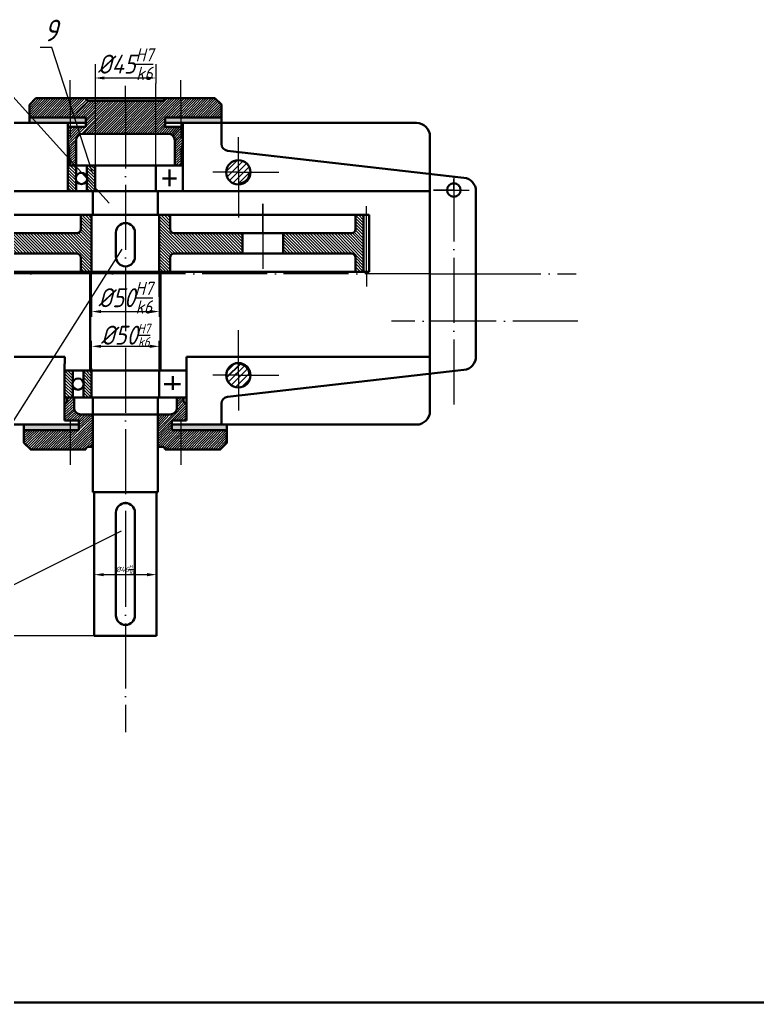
# Model space of a CAD drawing. Header units: millimetres. Extents: x 107 to 26453910, y 61 to 76684600.
# Drawn here: x 26452171.3 to 26452444.2, y 76683537.5 to 76683900.7 of the extents above; entities that cross this region are included whole.
import ezdxf

# ---------------------------------------------------------------- set-up
doc = ezdxf.new("R2010")
doc.units = ezdxf.units.MM
doc.linetypes.add('ACAD_ISO03W100', pattern=[30, 12, -18])
doc.linetypes.add('ACAD_ISO04W100', pattern=[30, 24, -3, 0, -3])
doc.layers.add('尺寸标注', color=100, linetype='Continuous', plot=False)
for name, color, linetype in [('点画线', 20, 'ACAD_ISO04W100'), ('细实线', 90, 'Continuous'), ('虚线', 41, 'ACAD_ISO03W100')]:
    doc.layers.add(name, color=color, linetype=linetype)
doc.layers.add('粗实线', color=7, linetype='Continuous', lineweight=50, plot=False)
doc.layers.add('细实线白', color=7, linetype='Continuous', lineweight=25)
doc.styles.add('工程字', font='gbeitc.shx', dxfattribs={"height": 8, "bigfont": 'gbcbig.shx'})
doc.dimstyles.new('ISO-25', dxfattribs={"dimtxt": 3.5, "dimasz": 3.5, "dimexe": 2, "dimexo": 0.625, "dimtad": 1, "dimlfac": 2, "dimdsep": 46, "dimtxsty": '工程字', "dimcen": 2.5, "dimadec": 0, "dimazin": 0, "dimtfac": 1, "dimtmove": 0, "dimatfit": 2, "dimfxl": 1, "dimtolj": 1, "dimarcsym": 0})
doc.dimstyles.new('带直径符号的标注样式', dxfattribs={"dimtxt": 3.5, "dimasz": 3.5, "dimexe": 2, "dimexo": 0.625, "dimtad": 1, "dimlfac": 2, "dimdsep": 46, "dimtxsty": '工程字', "dimcen": 2.5, "dimadec": 0, "dimazin": 0, "dimtfac": 1, "dimtmove": 0, "dimatfit": 2, "dimfxl": 1, "dimtolj": 1, "dimarcsym": 0})
pattern_1 = [(135, (13225203.3251, 38341885.0348), (-0.561266007567, -0.561266007567), [])]
pattern_2 = [(45, (0, 0), (-0.4490128060535, 0.4490128060535), [])]
pattern_3 = [(45, (0, 0), (-1.122532015134, 1.122532015134), [])]

# ---------------------------------------------------------------- blocks, each defined once
blk = doc.blocks.new('*D6')
at = {"layer": 'Defpoints', "color": 0, "lineweight": 25, "transparency": 16777216}
for p in [(26452210.35, 76683806.75), (26451885.33, 76683673), (26452210.35, 76683673)]:
    blk.add_point(p, dxfattribs=at)
at = {"layer": '细实线', "color": 0, "lineweight": -2, "transparency": 16777216}
for p, q in [((26452209.73, 76683806.75), (26451883.33, 76683806.75)), ((26451885.33, 76683803.25), (26451885.33, 76683676.5)), ((26452209.73, 76683673), (26451883.33, 76683673))]:
    blk.add_line(p, q, dxfattribs=at)
at = {"layer": '细实线', "color": 0, "lineweight": 25, "transparency": 16777216}
for points in [[(26451884.75, 76683803.25), (26451885.91, 76683803.25), (26451885.33, 76683806.75)], [(26451884.75, 76683676.5), (26451885.91, 76683676.5), (26451885.33, 76683673)]]:
    blk.add_solid(points, dxfattribs=at)
at = {"layer": '细实线', "color": 0, "lineweight": 25, "transparency": 16777216, "insert": (26451882.96, 76683739.88), "char_height": 3.5, "attachment_point": 5, "rotation": 90, "style": '工程字'}
blk.add_mtext('\\A1;267.5', dxfattribs=at)
blk = doc.blocks.new('*D14')
at = {"layer": 'Defpoints', "color": 0, "lineweight": 25, "transparency": 16777216}
for p in [(26452199.1, 76683884.82), (26452221.6, 76683884.82), (26452221.6, 76683879.11)]:
    blk.add_point(p, dxfattribs=at)
at = {"layer": '细实线', "color": 0, "lineweight": -2, "transparency": 16777216}
for p, q in [((26452199.1, 76683884.2), (26452199.1, 76683877.11)), ((26452221.6, 76683884.2), (26452221.6, 76683877.11)), ((26452202.6, 76683879.11), (26452218.1, 76683879.11))]:
    blk.add_line(p, q, dxfattribs=at)
at = {"layer": '细实线', "color": 0, "lineweight": 25, "transparency": 16777216}
for points in [[(26452202.6, 76683879.7), (26452202.6, 76683878.53), (26452199.1, 76683879.11)], [(26452218.1, 76683879.7), (26452218.1, 76683878.53), (26452221.6, 76683879.11)]]:
    blk.add_solid(points, dxfattribs=at)
at = {"layer": '细实线', "color": 0, "lineweight": 25, "transparency": 16777216, "insert": (26452210.35, 76683884.23), "char_height": 3.5, "attachment_point": 5, "style": '工程字'}
blk.add_mtext('\\A1;{\\H2x;%%C45\\H0.7x;\\SH7/k6;}', dxfattribs=at)
blk = doc.blocks.new('*D15')
at = {"layer": 'Defpoints', "color": 0, "lineweight": 25, "transparency": 16777216}
for p in [(26452197.85, 76683798.88), (26452222.85, 76683798.88), (26452222.85, 76683792.79)]:
    blk.add_point(p, dxfattribs=at)
at = {"layer": '细实线', "color": 0, "lineweight": -2, "transparency": 16777216}
for p, q in [((26452197.85, 76683798.25), (26452197.85, 76683790.79)), ((26452222.85, 76683798.25), (26452222.85, 76683790.79)), ((26452201.35, 76683792.79), (26452219.35, 76683792.79))]:
    blk.add_line(p, q, dxfattribs=at)
at = {"layer": '细实线', "color": 0, "lineweight": 25, "transparency": 16777216}
for points in [[(26452201.35, 76683793.38), (26452201.35, 76683792.21), (26452197.85, 76683792.79)], [(26452219.35, 76683793.38), (26452219.35, 76683792.21), (26452222.85, 76683792.79)]]:
    blk.add_solid(points, dxfattribs=at)
at = {"layer": '细实线', "color": 0, "lineweight": 25, "transparency": 16777216, "insert": (26452210.35, 76683797.91), "char_height": 3.5, "attachment_point": 5, "style": '工程字'}
blk.add_mtext('\\A1;{\\H2x;%%C50\\H0.7x;\\SH7/k6;}', dxfattribs=at)
blk = doc.blocks.new('*D16')
at = {"layer": 'Defpoints', "color": 0, "lineweight": 25, "transparency": 16777216}
for p in [(26452198.85, 76683726), (26452221.85, 76683726), (26452221.85, 76683695.56)]:
    blk.add_point(p, dxfattribs=at)
at = {"layer": '细实线', "color": 0, "lineweight": -2, "transparency": 16777216}
for p, q in [((26452198.85, 76683725.38), (26452198.85, 76683693.56)), ((26452221.85, 76683725.38), (26452221.85, 76683693.56)), ((26452202.35, 76683695.56), (26452218.35, 76683695.56))]:
    blk.add_line(p, q, dxfattribs=at)
at = {"layer": '细实线', "color": 0, "lineweight": 25, "transparency": 16777216}
for points in [[(26452202.35, 76683696.14), (26452202.35, 76683694.97), (26452198.85, 76683695.56)], [(26452218.35, 76683696.14), (26452218.35, 76683694.97), (26452221.85, 76683695.56)]]:
    blk.add_solid(points, dxfattribs=at)
at = {"layer": '细实线', "color": 0, "lineweight": 25, "transparency": 16777216, "insert": (26452210.35, 76683697.47), "char_height": 3.5, "attachment_point": 5, "style": '工程字'}
blk.add_mtext('\\A1;{\\H0.57143x;%%C46\\H0.7x;\\SH7/k6;}', dxfattribs=at)
blk = doc.blocks.new('*D20')
at = {"layer": 'Defpoints', "color": 0, "lineweight": 25, "transparency": 16777216}
for p in [(26452222.85, 76683779.94), (26452197.85, 76683771), (26452222.85, 76683771)]:
    blk.add_point(p, dxfattribs=at)
at = {"layer": '尺寸标注', "color": 0, "lineweight": -2, "transparency": 16777216}
for p, q in [((26452197.85, 76683771.63), (26452197.85, 76683781.94)), ((26452222.85, 76683771.63), (26452222.85, 76683781.94)), ((26452201.35, 76683779.94), (26452219.35, 76683779.94))]:
    blk.add_line(p, q, dxfattribs=at)
at = {"layer": '尺寸标注', "color": 0, "lineweight": 25, "transparency": 16777216}
for points in [[(26452201.35, 76683780.52), (26452201.35, 76683779.35), (26452197.85, 76683779.94)], [(26452219.35, 76683780.52), (26452219.35, 76683779.35), (26452222.85, 76683779.94)]]:
    blk.add_solid(points, dxfattribs=at)
at = {"layer": '尺寸标注', "color": 0, "lineweight": 25, "transparency": 16777216, "insert": (26452210.35, 76683784.06), "char_height": 3.5, "width": 10.0417, "attachment_point": 5, "style": '工程字'}
blk.add_mtext('\\A1;{\\H2x;%%C50}\\SH7/k6;', dxfattribs=at)

msp = doc.modelspace()

# ---------------------------------------------------------------- hatches: boundary and pattern name
at = {"layer": '粗实线', "lineweight": 50}
h = msp.add_hatch(color=256, dxfattribs=at)
h.set_gradient(color1=(255, 255, 255), color2=(0, 0, 0))
h.paths.add_polyline_path([(26452085.0271, 76683862.5005), (26452085.0271, 76683864.5005), (26452082.5271, 76683864.5005), (26452065.8503, 76683864.5005), (26452065.8503, 76683862.5005)])
h.paths.add_polyline_path([(26452126.8503, 76683862.5005), (26452126.8503, 76683864.5005), (26452107.6735, 76683864.5005), (26452107.6735, 76683862.5005)])
h.paths.add_polyline_path([(26452195.6695, 76683862.5005), (26452195.6695, 76683864.5005), (26452189.1003, 76683864.5005), (26452174.8503, 76683864.5005), (26452174.8503, 76683862.5005)])
h.paths.add_polyline_path([(26452245.8503, 76683862.5005), (26452245.8503, 76683864.5005), (26452225.0311, 76683864.5005), (26452225.0311, 76683862.5005)])
h.paths.add_polyline_path([(26452011.8503, 76683862.5005), (26452011.8503, 76683864.5005), (26452009.3503, 76683864.5005), (26451993.1503, 76683864.5005), (26451993.1503, 76683862.5005)])
h.paths.add_polyline_path([(26452031.1794, 76683864.5005), (26452031.1794, 76683862.5005), (26452050.5003, 76683862.5005), (26452050.5003, 76683864.5005)])
h.paths.add_polyline_path([(26452011.8503, 76683749.0005), (26452011.8503, 76683751.0005), (26451993.1503, 76683751.0005), (26451993.1503, 76683749.0005)])
h.paths.add_polyline_path([(26452031.1794, 76683751.0005), (26452031.1794, 76683749.0005), (26452033.6794, 76683749.0005), (26452034.3503, 76683749.0005), (26452050.5003, 76683749.0005), (26452050.5003, 76683751.0005)])
h.paths.add_polyline_path([(26452085.0271, 76683749.0005), (26452085.0271, 76683751.0005), (26452065.8503, 76683751.0005), (26452065.8503, 76683749.0005)])
h.paths.add_polyline_path([(26452126.8503, 76683749.0005), (26452126.8503, 76683751.0005), (26452107.6735, 76683751.0005), (26452107.6735, 76683749.0005)])
h = msp.add_hatch(color=256, dxfattribs=at)
h.set_gradient(color1=(255, 255, 255), tint=1)
h.paths.add_polyline_path([(26452193.1695, 76683749.0005), (26452193.1695, 76683751.0005), (26452172.8503, 76683751.0005), (26452172.8503, 76683749.0005)])
h.paths.add_polyline_path([(26452247.8503, 76683749.0005), (26452247.8503, 76683751.0005), (26452227.5311, 76683751.0005), (26452227.5311, 76683749.0005)])
at = {"layer": '细实线白', "lineweight": 25}
h = msp.add_hatch(dxfattribs=at)
h.set_pattern_fill('ANSI31', color=256, scale=0.2, style=0)
h.set_pattern_definition(pattern_2)
h.paths.add_polyline_path([(26452210.3503, 76683869.7005), (26452210.3503, 76683870.7005), (26452196.6695, 76683870.7005, -0.41421356), (26452195.6695, 76683871.7005), (26452193.1695, 76683871.7005), (26452177.2982, 76683871.7005), (26452174.8503, 76683869.2526), (26452174.8503, 76683864.5005), (26452195.6695, 76683864.5005), (26452195.6695, 76683862.5005), (26452195.6695, 76683861.0005), (26452189.1003, 76683861.0005), (26452189.1003, 76683855.0005), (26452189.6003, 76683852.1649), (26452189.6003, 76683846.7505), (26452192.1003, 76683846.7505), (26452192.1003, 76683856.0005, -0.41421356), (26452194.6003, 76683858.5005), (26452210.3503, 76683858.5005)])
h.paths.add_polyline_path([(26452225.0311, 76683864.5005), (26452227.5311, 76683864.5005), (26452231.6003, 76683864.5005), (26452245.8503, 76683864.5005), (26452245.8503, 76683869.2559), (26452243.4056, 76683871.7005), (26452225.0311, 76683871.7005, -0.41421356), (26452224.0311, 76683870.7005), (26452210.3503, 76683870.7005), (26452210.3503, 76683869.7005), (26452210.3503, 76683858.5005), (26452226.1003, 76683858.5005, -0.41421356), (26452228.6003, 76683856.0005), (26452228.6003, 76683855.8886), (26452228.6003, 76683846.7505), (26452231.1003, 76683846.7505), (26452231.1003, 76683852.1649), (26452231.6003, 76683855.0005), (26452231.6003, 76683861.0005), (26452225.0311, 76683861.0005), (26452225.0311, 76683862.5005)])
h = msp.add_hatch(dxfattribs=at)
h.set_pattern_fill('ANSI31', color=256, scale=0.5)
h.set_pattern_definition(pattern_3)
h.paths.add_polyline_path([(26452252.0749, 76683848.2505, 0.41421356), (26452248.0749, 76683844.2505), (26452252.0749, 76683844.2505)], flags=17)
h.paths.add_polyline_path([(26452252.0749, 76683848.2505), (26452252.0749, 76683844.2505), (26452256.0749, 76683844.2505, 0.41421356)], flags=17)
h.paths.add_polyline_path([(26452252.0749, 76683844.2505), (26452248.0749, 76683844.2505, 0.41421356), (26452252.0749, 76683840.2505)], flags=17)
h.paths.add_polyline_path([(26452256.0749, 76683844.2505), (26452252.0749, 76683844.2505), (26452252.0749, 76683840.2505, 0.41421356)], flags=17)
h.paths.add_polyline_path([(26452252.0749, 76683848.7505), (26452252.0749, 76683848.2505, -0.41421356), (26452256.0749, 76683844.2505), (26452256.5749, 76683844.2505, 0.41421356)])
h.paths.add_polyline_path([(26452252.0749, 76683848.2505), (26452252.0749, 76683848.7505, 0.41421356), (26452247.5749, 76683844.2505), (26452248.0749, 76683844.2505, -0.41421356)])
h.paths.add_polyline_path([(26452248.0749, 76683844.2505), (26452247.5749, 76683844.2505, 0.41421356), (26452252.0749, 76683839.7505), (26452252.0749, 76683840.2505, -0.41421356)])
h.paths.add_polyline_path([(26452256.5749, 76683844.2505), (26452256.0749, 76683844.2505, -0.41421356), (26452252.0749, 76683840.2505), (26452252.0749, 76683839.7505, 0.41421356)])
h = msp.add_hatch(dxfattribs=at)
h.set_pattern_fill('ANSI31', color=256, scale=0.25, angle=90, style=0)
h.set_pattern_definition([(135, (13225203.3251, 38341888.7848), (-0.561266007567, -0.561266007567), [])])
h.paths.add_polyline_path([(26452192.1003, 76683842.6408), (26452192.1003, 76683846.7505), (26452189.1003, 76683846.7505), (26452189.1003, 76683837.2505), (26452192.1003, 76683837.2505), (26452192.1003, 76683841.3602, -0.07761646), (26452192.0003, 76683842.0005, -0.07761646)])
h.paths.add_polyline_path([(26452199.1003, 76683846.7505), (26452196.1003, 76683846.7505), (26452196.1003, 76683842.6408, -0.07761646), (26452196.2003, 76683842.0005, -0.07761646), (26452196.1003, 76683841.3602), (26452196.1003, 76683837.2505), (26452199.1003, 76683837.2505)])
h = msp.add_hatch(dxfattribs=at)
h.set_pattern_fill('ANSI31', color=256, scale=0.25, angle=90)
h.set_pattern_definition(pattern_1)
h.paths.add_polyline_path([(26452197.8503, 76683828.5005), (26452193.8503, 76683828.5005), (26452193.8503, 76683823.2505, -0.41421356), (26452192.3503, 76683821.7505), (26452167.1003, 76683821.7505), (26452167.1003, 76683814.2505), (26452192.3503, 76683814.2505, -0.41421356), (26452193.8503, 76683812.7505), (26452193.8503, 76683807.5005), (26452197.8503, 76683807.5005)])
h.paths.add_polyline_path([(26452253.6003, 76683821.7505), (26452228.3503, 76683821.7505, -0.41421356), (26452226.8503, 76683823.2505), (26452226.8503, 76683828.5005), (26452222.8503, 76683828.5005), (26452222.8503, 76683807.5005), (26452223.3503, 76683807.5005), (26452226.8503, 76683807.5005), (26452226.8503, 76683812.7505, -0.41421356), (26452228.3503, 76683814.2505), (26452253.6003, 76683814.2505)])
h.paths.add_polyline_path([(26452298.3503, 76683828.5005), (26452295.3503, 76683828.5005), (26452295.3503, 76683823.2505, -0.41421356), (26452293.8503, 76683821.7505), (26452268.6003, 76683821.7505), (26452268.6003, 76683814.2505), (26452293.8503, 76683814.2505, -0.41419897), (26452295.3503, 76683812.7506), (26452295.3503, 76683807.5005), (26452298.3503, 76683807.5005)])
edge = h.paths.add_edge_path()
edge.add_line((26452122.8503, 76683828.5005), (26452122.8503, 76683807.5005))
edge.add_line((26452122.8503, 76683807.5005), (26452125.3503, 76683807.5005))
edge.add_line((26452125.3503, 76683807.5005), (26452125.3503, 76683812.7505))
edge.add_arc((26452126.8503, 76683812.7505), 1.5, 90.000001, 180, ccw=False)
edge.add_line((26452126.8503, 76683814.2505), (26452152.1003, 76683814.2505))
edge.add_line((26452152.1003, 76683814.2505), (26452152.1003, 76683821.7505))
edge.add_line((26452152.1003, 76683821.7505), (26452126.8503, 76683821.7505))
edge.add_arc((26452126.8503, 76683823.2505), 1.5, 180, 270, ccw=False)
edge.add_line((26452125.3503, 76683823.2505), (26452125.3503, 76683828.5005))
edge.add_line((26452125.3503, 76683828.5005), (26452122.8503, 76683828.5005))
h = msp.add_hatch(dxfattribs=at)
h.set_pattern_fill('ANSI31', color=256, scale=0.25, angle=90)
h.set_pattern_definition(pattern_1)
h.paths.add_polyline_path([(26452190.8503, 76683771.0005), (26452187.8503, 76683771.0005), (26452187.8503, 76683761.0005), (26452190.8503, 76683761.0005), (26452190.8503, 76683765.3602, -0.07761646), (26452190.7503, 76683766.0005, -0.07761646), (26452190.8503, 76683766.6408)])
h.paths.add_polyline_path([(26452197.8503, 76683771.0005), (26452194.8503, 76683771.0005), (26452194.8503, 76683766.6408, -0.07761646), (26452194.9503, 76683766.0005, -0.07761646), (26452194.8503, 76683765.3602), (26452194.8503, 76683761.0005), (26452197.8503, 76683761.0005)])
h = msp.add_hatch(dxfattribs=at)
h.set_pattern_fill('ANSI31', color=256, scale=0.5)
h.set_pattern_definition(pattern_3)
h.paths.add_polyline_path([(26452252.0749, 76683773.2505, 0.41421356), (26452248.0749, 76683769.2505), (26452252.0749, 76683769.2505)], flags=17)
h.paths.add_polyline_path([(26452252.0749, 76683773.2505), (26452252.0749, 76683769.2505), (26452256.0749, 76683769.2505, 0.41421356)], flags=17)
h.paths.add_polyline_path([(26452252.0749, 76683769.2505), (26452248.0749, 76683769.2505, 0.41421356), (26452252.0749, 76683765.2505)], flags=17)
h.paths.add_polyline_path([(26452256.0749, 76683769.2505), (26452252.0749, 76683769.2505), (26452252.0749, 76683765.2505, 0.41421356)], flags=17)
h.paths.add_polyline_path([(26452252.0749, 76683773.2505), (26452252.0749, 76683773.7505, 0.41421356), (26452247.5749, 76683769.2505), (26452248.0749, 76683769.2505, -0.41421356)])
h.paths.add_polyline_path([(26452248.0749, 76683769.2505), (26452247.5749, 76683769.2505, 0.41421356), (26452252.0749, 76683764.7505), (26452252.0749, 76683765.2505, -0.41421356)])
h.paths.add_polyline_path([(26452256.5749, 76683769.2505), (26452256.0749, 76683769.2505, -0.41421356), (26452252.0749, 76683765.2505), (26452252.0749, 76683764.7505, 0.41421356)])
h.paths.add_polyline_path([(26452252.0749, 76683773.7505), (26452252.0749, 76683773.2505, -0.41421356), (26452256.0749, 76683769.2505), (26452256.5749, 76683769.2505, 0.41421356)])
h = msp.add_hatch(dxfattribs=at)
h.set_pattern_fill('ANSI31', color=256, scale=0.5)
h.set_pattern_definition(pattern_3)
h.paths.add_polyline_path([(26452252.0749, 76683773.7505, 0.41421356), (26452247.5749, 76683769.2505), (26452252.0749, 76683769.2505)])
h = msp.add_hatch(dxfattribs=at)
h.set_pattern_fill('ANSI31', color=256, scale=0.2, style=0)
h.set_pattern_definition(pattern_2)
h.paths.add_polyline_path([(26452198.3503, 76683754.7505), (26452193.8503, 76683754.7505, -0.41421356), (26452191.3503, 76683757.2505), (26452191.3503, 76683758.5005), (26452191.3503, 76683761.0005), (26452188.8503, 76683761.0005), (26452188.8503, 76683759.4813), (26452187.8695, 76683758.5005), (26452187.8695, 76683752.5005), (26452193.1695, 76683752.5005), (26452193.1695, 76683751.0005), (26452193.1695, 76683749.0005), (26452172.8503, 76683749.0005), (26452172.8503, 76683744.3005), (26452175.3503, 76683741.8005), (26452195.6695, 76683741.8005, -0.41421356), (26452196.6695, 76683742.8005), (26452198.3503, 76683742.8005)])
h.paths.add_polyline_path([(26452247.8503, 76683749.0005), (26452227.5311, 76683749.0005), (26452227.5311, 76683751.0005), (26452227.5311, 76683752.5005), (26452232.8503, 76683752.5005), (26452232.8503, 76683758.5005), (26452231.8503, 76683759.5005), (26452231.8503, 76683761.0005), (26452229.3503, 76683761.0005), (26452229.3503, 76683758.5005), (26452229.3503, 76683757.2505, -0.41421356), (26452226.8503, 76683754.7505), (26452222.3503, 76683754.7505), (26452222.3503, 76683742.8005), (26452224.0311, 76683742.8005, -0.41421356), (26452225.0311, 76683741.8005), (26452245.3503, 76683741.8005), (26452247.8503, 76683744.3005)])

# ---------------------------------------------------------------- linework, layer by layer
at = {"lineweight": 50}
for p, q in [((26452111.8503, 76683837.2505), (26452189.1003, 76683837.2505)), ((26452198.3503, 76683836.2505), (26452198.3503, 76683832.5005)), ((26452222.3503, 76683836.2505), (26452222.3503, 76683832.5005)), ((26452231.6003, 76683837.2505), (26452322.8503, 76683837.2505)), ((26452111.8503, 76683776.0005), (26452187.9942, 76683776.0005)), ((26452232.8503, 76683776.0005), (26452244.7845, 76683776.0005)), ((26452244.7845, 76683776.0005), (26452322.8503, 76683776.0005)), ((26452188.8503, 76683759.4813), (26452188.8503, 76683761.0005)), ((26452188.8503, 76683761.0005), (26452191.3503, 76683761.0005)), ((26452188.8503, 76683759.4813), (26452188.8503, 76683760.2286)), ((26452191.3503, 76683761.0005), (26452191.3503, 76683758.5005)), ((26452191.3503, 76683761.0005), (26452191.3503, 76683758.5005)), ((26452231.8503, 76683761.0005), (26452229.3503, 76683761.0005)), ((26452229.3503, 76683761.0005), (26452229.3503, 76683758.5005)), ((26452231.8503, 76683759.5005), (26452231.8503, 76683761.0005)), ((26452187.8695, 76683758.5005), (26452188.8503, 76683759.4813)), ((26452187.8695, 76683752.5005), (26452187.8695, 76683758.5005)), ((26452191.3503, 76683758.5005), (26452191.3503, 76683757.2505)), ((26452229.3503, 76683758.5005), (26452229.3503, 76683757.2505)), ((26452232.8503, 76683758.5005), (26452231.8503, 76683759.5005)), ((26452232.8503, 76683752.5005), (26452232.8503, 76683758.5005)), ((26452232.8503, 76683752.5005), (26452232.8503, 76683757.2564)), ((26452193.1695, 76683752.5005), (26452187.8695, 76683752.5005)), ((26452193.1695, 76683751.0005), (26452193.1695, 76683752.5005)), ((26452193.8503, 76683754.7505), (26452226.8503, 76683754.7505)), ((26452227.5311, 76683751.0005), (26452227.5311, 76683752.5005)), ((26452227.5311, 76683752.5005), (26452232.8503, 76683752.5005)), ((26452232.8503, 76683752.5005), (26452227.5311, 76683752.5005)), ((26452227.5311, 76683749.0005), (26452247.8503, 76683749.0005)), ((26452193.1695, 76683741.8005), (26452195.6695, 76683741.8005)), ((26452195.6695, 76683741.8005), (26452195.6695, 76683741.8005)), ((26452196.6695, 76683742.8005), (26452198.3503, 76683742.8005)), ((26452224.0311, 76683742.8005), (26452222.3503, 76683742.8005)), ((26452227.5311, 76683741.8005), (26452225.0311, 76683741.8005)), ((26452225.0311, 76683741.8005), (26452225.0311, 76683741.8005))]:
    msp.add_line(p, q, dxfattribs=at)
for points in [[(26452193.1695, 76683749.0005), (26452172.8503, 76683749.0005), (26452172.8503, 76683744.3005), (26452175.3503, 76683741.8005), (26452195.6695, 76683741.8005)], [(26452225.0311, 76683741.8005), (26452245.3503, 76683741.8005), (26452247.8503, 76683744.3005), (26452247.8503, 76683749.0005), (26452227.5311, 76683749.0005)]]:
    msp.add_lwpolyline(points, dxfattribs=at)
for centre, radius, start, end in [((26452193.8503, 76683757.2505), 2.5, 180, 270), ((26452226.8503, 76683757.2505), 2.5, 270, 0), ((26452196.6695, 76683741.8005), 1, 90, 180), ((26452224.0311, 76683741.8005), 1, 0, 90)]:
    msp.add_arc(centre, radius, start, end, dxfattribs=at)
at = {"layer": '尺寸标注', "lineweight": 25}
for p, q in [((26452199.1003, 76683877.1131), (26452199.1003, 76683846.7505)), ((26452221.6003, 76683846.7505), (26452221.6003, 76683877.1131)), ((26452208.9946, 76683815.9047), (26452131.098, 76683692.5764)), ((26452197.8503, 76683797.6945), (26452197.8503, 76683807.5005)), ((26452222.8503, 76683798.1836), (26452222.8503, 76683807.5005)), ((26452197.8503, 76683771.8998), (26452197.8503, 76683771.0005)), ((26452197.8503, 76683771.0005), (26452222.8503, 76683771.0005)), ((26452222.8503, 76683771.6327), (26452222.8503, 76683771.0005))]:
    msp.add_line(p, q, dxfattribs=at)
at = {"layer": '点画线', "lineweight": 25}
for p, q in [((26452189.9195, 76683871.7005), (26452189.9195, 76683878.3058)), ((26452210.3503, 76683869.7005), (26452210.3503, 76683876.1745)), ((26452230.7811, 76683871.7005), (26452230.7811, 76683878.3058)), ((26452189.9195, 76683871.7005), (26452189.9195, 76683856.8402)), ((26452210.3503, 76683869.7005), (26452210.3503, 76683707.6341)), ((26452230.7811, 76683871.7005), (26452230.7811, 76683856.8402)), ((26452252.0749, 76683844.2505), (26452252.0749, 76683857.2896)), ((26452189.9195, 76683848.8148), (26452189.9195, 76683846.7505)), ((26452252.0749, 76683844.2505), (26452242.6433, 76683844.2505)), ((26452252.0749, 76683844.2505), (26452267.0335, 76683844.2505)), ((26452252.0749, 76683844.2505), (26452252.0749, 76683827.5651)), ((26452331.6737, 76683842.6856), (26452331.6737, 76683755.6865)), ((26452261.1003, 76683821.7505), (26452261.1003, 76683832.6358)), ((26452261.1003, 76683832.6358), (26452261.1003, 76683806.7505)), ((26452299.3503, 76683828.5005), (26452299.3503, 76683831.7467)), ((26452299.3503, 76683807.5005), (26452299.3503, 76683828.5005)), ((26452189.9195, 76683807.5005), (26452189.9195, 76683806.7505)), ((26452299.3503, 76683807.5005), (26452299.3503, 76683802.0687)), ((26452322.8503, 76683806.7505), (26451865.1031, 76683806.7505)), ((26452322.8503, 76683806.7505), (26452339.8499, 76683806.7505)), ((26452339.8499, 76683806.7505), (26452376.8519, 76683806.7505)), ((26452377.4339, 76683789.2678), (26452308.6404, 76683789.2678)), ((26452252.0749, 76683769.2505), (26452252.0749, 76683785.936)), ((26452252.0749, 76683769.2505), (26452242.6433, 76683769.2505)), ((26452252.0749, 76683769.2505), (26452267.0335, 76683769.2505)), ((26452252.0749, 76683769.2505), (26452252.0749, 76683756.2114)), ((26452189.9195, 76683752.5005), (26452189.9195, 76683736.1123)), ((26452230.7811, 76683752.5005), (26452230.7811, 76683736.1123)), ((26452210.3503, 76683707.6341), (26452210.3503, 76683637.3169))]:
    msp.add_line(p, q, dxfattribs=at)
at = {"layer": '粗实线', "lineweight": 50}
for p, q in [((26452174.8503, 76683869.2526), (26452177.2982, 76683871.7005)), ((26452193.1695, 76683871.7005), (26452195.6695, 76683871.7005)), ((26452195.6695, 76683871.7005), (26452195.6695, 76683871.7005)), ((26452224.0311, 76683870.7005), (26452196.6695, 76683870.7005)), ((26452227.5311, 76683871.7005), (26452225.0311, 76683871.7005)), ((26452225.0311, 76683871.7005), (26452225.0311, 76683871.7005)), ((26452245.8503, 76683869.2559), (26452243.4056, 76683871.7005)), ((26452245.8503, 76683869.2559), (26452245.8503, 76683864.5005)), ((26452107.6735, 76683862.5005), (26452195.6695, 76683862.5005)), ((26452174.8503, 76683864.5005), (26452174.8503, 76683862.5005)), ((26452195.6695, 76683864.5005), (26452189.1003, 76683864.5005)), ((26452189.1003, 76683846.7505), (26452189.1003, 76683862.5005)), ((26452193.1695, 76683864.5005), (26452195.6695, 76683864.5005)), ((26452195.6695, 76683864.5005), (26452195.6695, 76683862.5005)), ((26452195.6695, 76683862.5005), (26452195.6695, 76683861.0005)), ((26452225.0311, 76683864.5005), (26452231.6003, 76683864.5005)), ((26452225.0311, 76683864.5005), (26452245.8503, 76683864.5005)), ((26452225.0311, 76683864.5005), (26452231.6003, 76683864.5005)), ((26452227.5311, 76683864.5005), (26452225.0311, 76683864.5005)), ((26452225.0311, 76683864.5005), (26452225.0311, 76683862.5005)), ((26452225.0311, 76683862.5005), (26452225.0311, 76683861.0005)), ((26452225.0311, 76683862.5005), (26452317.8503, 76683862.5005)), ((26452231.6003, 76683846.7505), (26452231.6003, 76683862.5005)), ((26452245.8503, 76683864.5005), (26452245.8503, 76683862.5005)), ((26452245.8503, 76683862.5005), (26452245.8503, 76683854.7309)), ((26452195.6695, 76683861.0005), (26452189.1003, 76683861.0005)), ((26452189.1003, 76683861.0005), (26452189.1003, 76683855.3034)), ((26452189.1003, 76683861.0005), (26452189.1003, 76683855.0005)), ((26452195.6695, 76683858.5005), (26452194.6003, 76683858.5005)), ((26452194.6003, 76683858.5005), (26452226.1003, 76683858.5005)), ((26452225.0311, 76683861.0005), (26452231.6003, 76683861.0005)), ((26452231.6003, 76683861.0005), (26452231.6003, 76683855.0005)), ((26452189.1003, 76683855.0005), (26452189.6003, 76683852.1649)), ((26452192.1003, 76683856.0005), (26452192.1003, 76683843.0005)), ((26452192.1003, 76683843.0005), (26452192.1003, 76683855.9634)), ((26452228.6003, 76683855.8886), (26452228.6003, 76683856.0005)), ((26452228.6003, 76683846.7505), (26452228.6003, 76683855.8886)), ((26452231.6003, 76683855.0005), (26452231.1003, 76683852.1649)), ((26452322.8503, 76683857.5005), (26452322.8503, 76683761.0005)), ((26452189.6003, 76683852.1649), (26452189.6003, 76683846.7505)), ((26452231.1003, 76683852.1649), (26452231.1003, 76683846.7505)), ((26452248.0662, 76683852.2471), (26452335.418, 76683842.2574)), ((26452189.1003, 76683837.2505), (26452189.1003, 76683846.7505)), ((26452199.1003, 76683846.7505), (26452189.1003, 76683846.7505)), ((26452189.6003, 76683846.7505), (26452192.1003, 76683846.7505)), ((26452192.1003, 76683846.7505), (26452192.1003, 76683842.6408)), ((26452199.1003, 76683846.7505), (26452196.1003, 76683846.7505)), ((26452196.1003, 76683846.7505), (26452196.1003, 76683842.6408)), ((26452221.6003, 76683846.7505), (26452199.1003, 76683846.7505)), ((26452199.1003, 76683846.7505), (26452199.1003, 76683837.2505)), ((26452221.6003, 76683837.2505), (26452221.6003, 76683846.7505)), ((26452221.6003, 76683846.7505), (26452231.6003, 76683846.7505)), ((26452221.6003, 76683846.7505), (26452226.6003, 76683846.7505)), ((26452226.6003, 76683842.0005), (26452226.6003, 76683845.2569)), ((26452231.1003, 76683846.7505), (26452228.6003, 76683846.7505)), ((26452231.6003, 76683837.2505), (26452231.6003, 76683846.7505)), ((26452192.1003, 76683841.3602), (26452192.1003, 76683837.2505)), ((26452196.1003, 76683841.3602), (26452196.1003, 76683837.2505)), ((26452226.6003, 76683842.0005), (26452224.0732, 76683842.0005)), ((26452226.6003, 76683842.0005), (26452229.2334, 76683842.0005)), ((26452226.6003, 76683842.0005), (26452226.6003, 76683839.1059)), ((26452231.6003, 76683837.2505), (26452231.6003, 76683842.0005)), ((26452189.1003, 76683837.2505), (26452186.6003, 76683837.2505)), ((26452231.6003, 76683837.2505), (26452189.1003, 76683837.2505)), ((26452198.3503, 76683836.2505), (26452198.3503, 76683837.2505)), ((26452222.3503, 76683836.2505), (26452222.3503, 76683837.2505)), ((26452339.8499, 76683806.7505), (26452339.8499, 76683837.2898)), ((26452339.8499, 76683837.2898), (26452339.8499, 76683776.2113)), ((26452198.3503, 76683832.5005), (26452198.3503, 76683828.5005)), ((26452222.3503, 76683828.5005), (26452222.3503, 76683832.5005)), ((26452299.3503, 76683828.5005), (26452121.3503, 76683828.5005)), ((26452197.8503, 76683828.5005), (26452193.8503, 76683828.5005)), ((26452193.8503, 76683828.5005), (26452193.8503, 76683823.2505)), ((26452197.8503, 76683807.5005), (26452197.8503, 76683828.5005)), ((26452210.3503, 76683828.5005), (26452222.3503, 76683828.5005)), ((26452210.3503, 76683825.5005), (26452210.3505, 76683825.5005)), ((26452222.8503, 76683807.5005), (26452222.8503, 76683828.5005)), ((26452222.8503, 76683828.5005), (26452226.8503, 76683828.5005)), ((26452226.8503, 76683828.5005), (26452226.8503, 76683823.2505)), ((26452299.3503, 76683828.5005), (26452295.3503, 76683828.5005)), ((26452295.3503, 76683828.5005), (26452295.3503, 76683823.2505)), ((26452299.3503, 76683828.5005), (26452298.3503, 76683828.5005)), ((26452298.3503, 76683828.5005), (26452298.3503, 76683807.5005)), ((26452299.3503, 76683828.5005), (26452300.3503, 76683828.5005)), ((26452300.3503, 76683828.5005), (26452300.3503, 76683807.5005)), ((26452126.8503, 76683821.7505), (26452192.3503, 76683821.7505)), ((26452206.8503, 76683813.0005), (26452206.8503, 76683822.0005)), ((26452206.8503, 76683822.0005), (26452206.8503, 76683813.0005)), ((26452213.8503, 76683822.0005), (26452213.8503, 76683813.0005)), ((26452293.8503, 76683821.7505), (26452228.3503, 76683821.7505)), ((26452253.6003, 76683821.7505), (26452253.6003, 76683814.2505)), ((26452268.6003, 76683821.7505), (26452268.6003, 76683814.2505)), ((26452126.8503, 76683814.2505), (26452192.3503, 76683814.2505)), ((26452293.8503, 76683814.2505), (26452228.3503, 76683814.2505)), ((26452193.8503, 76683812.7505), (26452193.8503, 76683807.5005)), ((26452226.8503, 76683812.7505), (26452226.8503, 76683807.5005)), ((26452226.8503, 76683812.7505), (26452226.8503, 76683807.5005)), ((26452295.3503, 76683812.7506), (26452295.3503, 76683807.5005)), ((26452295.3503, 76683807.5005), (26452295.3503, 76683812.7505)), ((26452121.3503, 76683807.5005), (26452299.3503, 76683807.5005)), ((26452197.3503, 76683778.5005), (26452197.3503, 76683807.5005)), ((26452210.3503, 76683807.5005), (26452197.8503, 76683807.5005)), ((26452210.3503, 76683807.5005), (26452223.3503, 76683807.5005)), ((26452210.3503, 76683807.5005), (26452222.8503, 76683807.5005)), ((26452223.3503, 76683807.5005), (26452223.3503, 76683778.5005)), ((26452299.3503, 76683807.5005), (26452300.3503, 76683807.5005)), ((26452197.3503, 76683778.5005), (26452197.3503, 76683773.5005)), ((26452223.3503, 76683778.5005), (26452223.3503, 76683773.5005)), ((26452187.8503, 76683771.0005), (26452187.9942, 76683776.0005)), ((26452232.8503, 76683771.0005), (26452232.8503, 76683776.0005)), ((26452210.3503, 76683771.0005), (26452187.8503, 76683771.0005)), ((26452187.8503, 76683771.0005), (26452187.8503, 76683761.0005)), ((26452187.8503, 76683771.0005), (26452187.8503, 76683771.0005)), ((26452190.8503, 76683771.0005), (26452190.8503, 76683766.6408)), ((26452194.8503, 76683771.0005), (26452194.8503, 76683766.6408)), ((26452197.3503, 76683773.5005), (26452197.3503, 76683771.0005)), ((26452197.8503, 76683771.0005), (26452197.3503, 76683771.0005)), ((26452197.8503, 76683761.0005), (26452197.8503, 76683771.0005)), ((26452197.8503, 76683771.0005), (26452223.3503, 76683771.0005)), ((26452210.3503, 76683771.0005), (26452232.8503, 76683771.0005)), ((26452222.8503, 76683771.0005), (26452222.8503, 76683761.0005)), ((26452223.3503, 76683773.5005), (26452223.3503, 76683771.0005)), ((26452232.8503, 76683771.0005), (26452227.8503, 76683771.0005)), ((26452232.8503, 76683771.0005), (26452232.8503, 76683761.0005)), ((26452248.0662, 76683761.254), (26452335.418, 76683771.2437)), ((26452227.8503, 76683766.0005), (26452227.8503, 76683768.9102)), ((26452187.8503, 76683761.0005), (26452187.8503, 76683766.0005)), ((26452190.8503, 76683765.3602), (26452190.8503, 76683761.0005)), ((26452194.8503, 76683765.3602), (26452194.8503, 76683761.0005)), ((26452227.8503, 76683766.0005), (26452224.63, 76683766.0005)), ((26452227.8503, 76683766.0005), (26452230.6765, 76683766.0005)), ((26452227.8503, 76683766.0005), (26452227.8503, 76683763.8161)), ((26452197.8503, 76683761.0005), (26452187.8503, 76683761.0005)), ((26452187.8695, 76683758.5005), (26452187.8695, 76683761.0005)), ((26452222.8503, 76683761.0005), (26452197.8503, 76683761.0005)), ((26452197.8503, 76683761.0005), (26452222.8503, 76683761.0005)), ((26452198.3503, 76683726.0005), (26452198.3503, 76683761.0005)), ((26452210.3503, 76683761.0005), (26452222.3503, 76683761.0005)), ((26452222.3503, 76683761.0005), (26452222.3503, 76683726.0005)), ((26452222.3503, 76683761.0005), (26452232.8503, 76683761.0005)), ((26452232.8503, 76683761.0005), (26452232.8503, 76683757.2564)), ((26452322.8503, 76683761.0005), (26452322.8503, 76683756.0005)), ((26452245.8503, 76683751.0005), (26452245.8503, 76683758.7701)), ((26452107.6735, 76683751.0005), (26452193.1695, 76683751.0005)), ((26452172.8503, 76683749.0005), (26452172.8503, 76683751.0005)), ((26452193.1695, 76683751.0005), (26452193.1695, 76683749.0005)), ((26452227.5311, 76683751.0005), (26452317.8503, 76683751.0005)), ((26452227.5311, 76683751.0005), (26452227.5311, 76683749.0005)), ((26452247.8503, 76683749.0005), (26452247.8503, 76683751.0005)), ((26452222.3503, 76683726.0005), (26452198.3503, 76683726.0005)), ((26452198.8503, 76683673.0005), (26452198.8503, 76683726.0005)), ((26452210.3503, 76683726.0005), (26452221.8503, 76683726.0005)), ((26452221.8503, 76683726.0005), (26452221.8503, 76683673.0005)), ((26452206.8503, 76683718.5005), (26452206.8503, 76683680.5005)), ((26452213.8503, 76683680.5005), (26452213.8503, 76683718.5005)), ((26452210.3503, 76683677.0005), (26452210.3504, 76683677.0005)), ((26452221.8503, 76683673.0005), (26452198.8503, 76683673.0005)), ((26453038.6814, 76683537.4892), (26451849.6814, 76683537.4892))]:
    msp.add_line(p, q, dxfattribs=at)
for points in [[(26452195.6695, 76683864.5005), (26452174.8503, 76683864.5005), (26452174.8503, 76683869.2526)], [(26452177.2982, 76683871.7005), (26452243.4056, 76683871.7005)], [(26452245.8503, 76683864.5005), (26452225.0311, 76683864.5005)]]:
    msp.add_lwpolyline(points, dxfattribs=at)
for centre, radius in [((26452252.0749, 76683844.2505), 4.5), ((26452194.1003, 76683842.0005), 2.1), ((26452331.6737, 76683837.6856), 2.5), ((26452252.0749, 76683769.2505), 4.5), ((26452192.8503, 76683766.0005), 2.1)]:
    msp.add_circle(centre, radius, dxfattribs=at)
for centre, radius, start, end in [((26452196.6695, 76683871.7005), 1, 180, 270), ((26452224.0311, 76683871.7005), 1, 270, 0), ((26452317.8503, 76683857.5005), 5, 0, 90), ((26452194.6003, 76683856.0005), 2.5, 90, 180), ((26452226.1003, 76683856.0005), 2.5, 0, 90), ((26452248.3503, 76683854.7309), 2.5, 180, 263.475876), ((26452334.8499, 76683837.2898), 5, 0, 83.475876), ((26452210.3503, 76683822.0005), 3.5, 0, 180), ((26452192.3503, 76683823.2505), 1.5, 270, 0), ((26452228.3503, 76683823.2505), 1.5, 180, 270), ((26452293.8503, 76683823.2505), 1.5, 270, 0), ((26452192.3503, 76683812.7505), 1.5, 0, 90), ((26452228.3503, 76683812.7505), 1.5, 90, 180), ((26452293.8503, 76683812.7505), 1.5, 0, 90), ((26452210.3503, 76683813.0005), 3.5, 180, 0), ((26452334.8499, 76683776.2113), 5, 276.524124, 0), ((26452248.3503, 76683758.7701), 2.5, 96.524124, 180), ((26452317.8503, 76683756.0005), 5, 270, 0), ((26452210.3503, 76683718.5005), 3.5, 0, 180), ((26452210.3503, 76683680.5005), 3.5, 180, 0)]:
    msp.add_arc(centre, radius, start, end, dxfattribs=at)
at = {"layer": '细实线', "lineweight": 25}
for p, q in [((26452183.1178, 76683890.3873), (26452178.7991, 76683890.3873)), ((26452198.3184, 76683843.7476), (26452183.1178, 76683890.3873)), ((26452204.3488, 76683832.8962), (26452159.1157, 76683882.7978)), ((26452208.8007, 76683711.626), (26452167.4435, 76683690.8973))]:
    msp.add_line(p, q, dxfattribs=at)
at = {"layer": '细实线白', "lineweight": 25}
for p, q in [((26452189.1003, 76683846.7505), (26452192.1003, 76683846.7505)), ((26452192.1003, 76683846.7505), (26452192.1003, 76683842.6408)), ((26452192.1003, 76683841.3602), (26452192.1003, 76683837.2505)), ((26452331.6737, 76683837.6856), (26452331.6737, 76683841.7091)), ((26452331.6737, 76683841.7091), (26452331.6737, 76683833.3024)), ((26452331.6737, 76683837.6856), (26452324.1982, 76683837.6856)), ((26452324.1982, 76683837.6856), (26452337.3327, 76683837.6856)), ((26452187.8503, 76683771.0005), (26452190.8503, 76683771.0005)), ((26452190.8503, 76683771.0005), (26452190.8503, 76683766.6408)), ((26452197.8503, 76683771.0005), (26452194.8503, 76683771.0005)), ((26452194.8503, 76683771.0005), (26452194.8503, 76683766.6408)), ((26452190.8503, 76683765.3602), (26452190.8503, 76683761.0005)), ((26452194.8503, 76683765.3602), (26452194.8503, 76683761.0005))]:
    msp.add_line(p, q, dxfattribs=at)
at = {"layer": '细实线白'}
msp.add_line((26451849.6814, 76683537.4892), (26453038.6814, 76683537.4892), dxfattribs=at)
at = {"layer": '细实线白', "lineweight": 25}
for centre, start, end in [((26452252.0749, 76683844.2505), 270, 0), ((26452252.0749, 76683769.2505), 0, 90)]:
    msp.add_arc(centre, 4, start, end, dxfattribs=at)
at = {"layer": '虚线', "lineweight": 25}
for p, q in [((26452322.8503, 76683843.6946), (26452322.8503, 76683769.8064)), ((26452339.8499, 76683806.7505), (26452339.8499, 76683789.2678))]:
    msp.add_line(p, q, dxfattribs=at)

# ---------------------------------------------------------------- texts
at = {"layer": '尺寸标注', "lineweight": 25, "insert": (26452180.2695, 76683900.6724), "char_height": 8, "attachment_point": 1, "style": '工程字'}
msp.add_mtext_dynamic_manual_height_columns('9', width=9.351461, gutter_width=40, heights=[0], dxfattribs=at)

# ---------------------------------------------------------------- dimensions: what is measured, and where the dimension line sits
at = {"layer": '尺寸标注', "lineweight": 25}
dim = msp.add_linear_dim(base=(26452222.8503, 76683779.937), p1=(26452197.8503, 76683771.0005), p2=(26452222.8503, 76683771.0005), text='{\\H2x;<>}\\SH7/k6;', dimstyle='带直径符号的标注样式', override={"dimpost": '%%C<>'}, dxfattribs=at)
dim.commit()
dim.dimension.update_dxf_attribs({"geometry": '*D20', "text_midpoint": (26452210.3503, 76683784.062)})
at = {"layer": '细实线', "lineweight": 25}
for base, p1, p2, text, picture, middle in [((26452221.6003, 76683879.1131), (26452199.1003, 76683884.8235), (26452221.6003, 76683884.8235), '{\\H2x;<>\\H0.7x;\\SH7/k6;}', '*D14', (26452210.3503, 76683884.2298)), ((26452222.8503, 76683792.7933), (26452197.8503, 76683798.8798), (26452222.8503, 76683798.8798), '{\\H2x;<>\\H0.7x;\\SH7/k6;}', '*D15', (26452210.3503, 76683797.9099)), ((26452221.8503, 76683695.557), (26452198.8503, 76683726.0005), (26452221.8503, 76683726.0005), '{\\H0.57143x;<>\\H0.7x;\\SH7/k6;}', '*D16', (26452210.3503, 76683697.4654))]:
    dim = msp.add_linear_dim(base=base, p1=p1, p2=p2, text=text, dimstyle='带直径符号的标注样式', override={"dimpost": '%%C<>'}, dxfattribs=at)
    dim.commit()
    dim.dimension.update_dxf_attribs({"geometry": picture, "text_midpoint": middle})
dim = msp.add_linear_dim(base=(26451885.3309, 76683673.0005), p1=(26452210.3503, 76683806.7505), p2=(26452210.3503, 76683673.0005), angle=90, dimstyle='ISO-25', dxfattribs=at)
dim.commit()
dim.dimension.update_dxf_attribs({"geometry": '*D6', "text_midpoint": (26451882.9559, 76683739.8755)})

doc.saveas('drawing.dxf')
